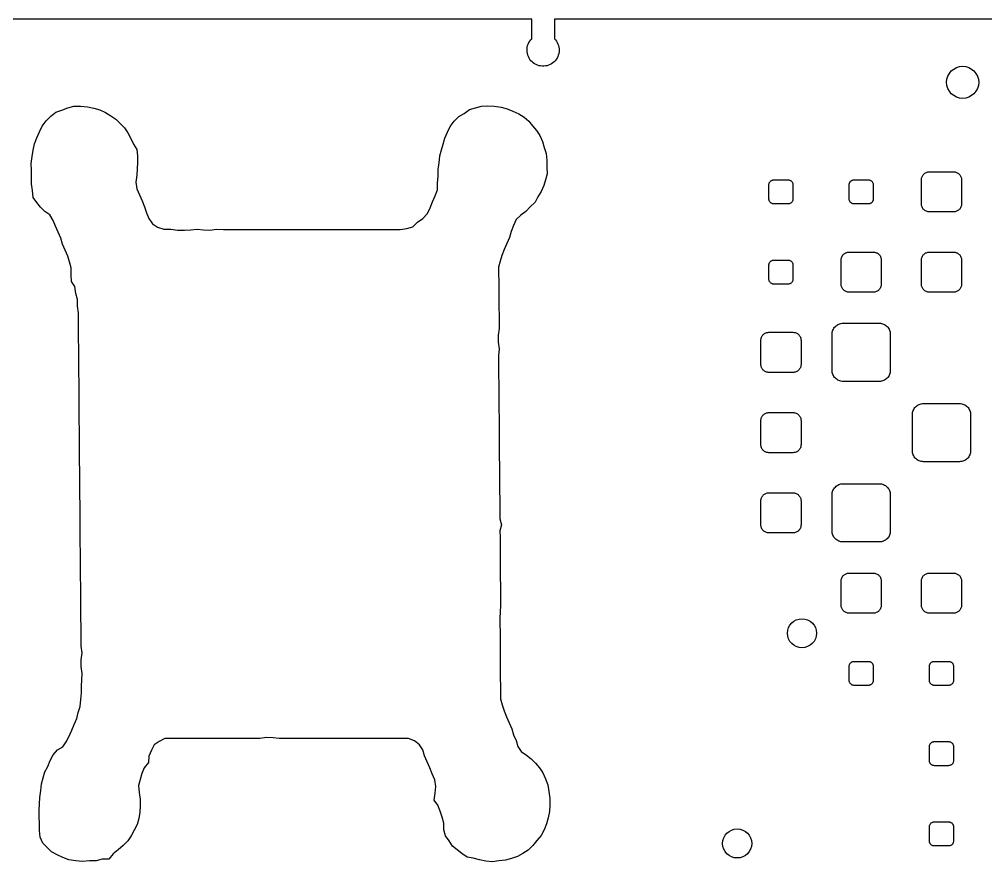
# Model space of a CAD drawing. Header units: millimetres. Extents: x 0 to 324, y -43 to 122.
# Drawn here: x 68.5 to 164.8, y 38.4 to 122.4 of the extents above; entities that cross this region are included whole.
import ezdxf

# ---------------------------------------------------------------- set-up
doc = ezdxf.new("R2010")
doc.units = ezdxf.units.MM
doc.layers.add('CUT', color=7, linetype='Continuous')

msp = doc.modelspace()

# ---------------------------------------------------------------- linework, layer by layer
at = {"layer": 'CUT'}
msp.add_lwpolyline([(321, 122.4), (121.821, 122.4), (121.821, 120.461), (121.929, 120.342), (122.024, 120.213), (122.106, 120.075), (122.173, 119.93), (122.226, 119.778), (122.263, 119.622), (122.284, 119.464), (122.29, 119.303), (122.279, 119.143), (122.252, 118.985), (122.21, 118.83), (122.152, 118.681), (122.08, 118.538), (121.994, 118.403), (121.894, 118.277), (121.783, 118.161), (121.66, 118.058), (121.528, 117.967), (121.388, 117.89), (121.24, 117.828), (121.087, 117.78), (120.93, 117.748), (120.77, 117.732), (120.61, 117.732), (120.45, 117.748), (120.293, 117.78), (120.14, 117.828), (119.992, 117.89), (119.852, 117.967), (119.72, 118.058), (119.597, 118.161), (119.486, 118.277), (119.386, 118.403), (119.3, 118.538), (119.228, 118.681), (119.17, 118.83), (119.128, 118.985), (119.101, 119.143), (119.09, 119.303), (119.096, 119.464), (119.117, 119.622), (119.154, 119.778), (119.207, 119.93), (119.274, 120.075), (119.356, 120.213), (119.451, 120.342), (119.559, 120.461), (119.559, 122.4), (55.731, 122.4)], dxfattribs=at)
for points in [[(69.7, 106), (69.69, 106.68), (69.69, 107.36), (69.68, 108.04), (69.76, 108.71), (69.88, 109.35), (70, 109.99), (70.25, 110.58), (70.5, 111.17), (70.75, 111.76), (71.17, 112.27), (71.63, 112.74), (72.14, 113.16), (72.73, 113.33), (73.32, 113.58), (73.91, 113.75), (74.59, 113.75), (75.27, 113.67), (75.9, 113.54), (76.5, 113.37), (77.09, 113.12), (77.6, 112.78), (78.11, 112.44), (78.54, 112.02), (78.97, 111.59), (79.31, 111.08), (79.61, 110.53), (79.87, 109.94), (80.21, 109.43), (80.26, 108.8), (80.27, 108.12), (80.23, 107.48), (80.19, 106.85), (80.11, 106.17), (80.2, 105.49), (80.46, 104.9), (80.72, 104.31), (80.98, 103.71), (81.15, 103.12), (81.41, 102.53), (81.76, 102.02), (82.27, 101.68), (82.9, 101.47), (83.58, 101.47), (84.26, 101.38), (84.94, 101.38), (85.57, 101.42), (86.21, 101.47), (86.84, 101.42), (87.48, 101.38), (88.15, 101.47), (88.83, 101.46), (89.51, 101.46), (90.19, 101.46), (90.86, 101.46), (91.54, 101.46), (92.22, 101.46), (92.9, 101.46), (93.57, 101.46), (94.25, 101.46), (94.93, 101.46), (95.61, 101.46), (96.28, 101.46), (96.96, 101.46), (97.64, 101.46), (98.32, 101.46), (98.99, 101.46), (99.67, 101.46), (100.35, 101.46), (101.03, 101.46), (101.7, 101.46), (102.38, 101.46), (103.06, 101.46), (103.73, 101.46), (104.41, 101.46), (105.09, 101.46), (105.77, 101.46), (106.44, 101.46), (107.12, 101.54), (107.71, 101.71), (108.17, 102.18), (108.72, 102.56), (109.18, 103.03), (109.43, 103.62), (109.68, 104.21), (109.93, 104.8), (110.18, 105.4), (110.17, 106.07), (110.25, 106.75), (110.25, 107.43), (110.33, 108.11), (110.41, 108.79), (110.57, 109.38), (110.73, 109.97), (110.9, 110.56), (111.15, 111.16), (111.44, 111.71), (111.82, 112.26), (112.28, 112.72), (112.83, 113.02), (113.37, 113.4), (113.96, 113.57), (114.56, 113.74), (115.19, 113.78), (115.83, 113.74), (116.5, 113.65), (117.1, 113.49), (117.69, 113.23), (118.29, 112.98), (118.8, 112.64), (119.27, 112.26), (119.65, 111.79), (120.04, 111.32), (120.38, 110.82), (120.64, 110.22), (120.81, 109.63), (120.99, 109.04), (121.08, 108.36), (121.08, 107.68), (121.09, 107), (120.93, 106.41), (120.76, 105.82), (120.51, 105.22), (120.18, 104.72), (119.89, 104.17), (119.42, 103.7), (118.96, 103.23), (118.46, 102.89), (118, 102.43), (117.75, 101.84), (117.5, 101.24), (117.33, 100.65), (117.08, 100.06), (116.83, 99.46), (116.59, 98.87), (116.42, 98.28), (116.26, 97.69), (116.26, 97.01), (116.27, 96.33), (116.27, 95.65), (116.28, 94.97), (116.28, 94.3), (116.29, 93.62), (116.3, 92.94), (116.3, 92.26), (116.31, 91.59), (116.23, 90.91), (116.23, 90.23), (116.32, 89.55), (116.25, 88.87), (116.25, 88.2), (116.26, 87.52), (116.26, 86.84), (116.27, 86.16), (116.27, 85.49), (116.28, 84.81), (116.29, 84.13), (116.29, 83.45), (116.3, 82.78), (116.3, 82.1), (116.31, 81.42), (116.31, 80.74), (116.32, 80.06), (116.33, 79.39), (116.33, 78.71), (116.34, 78.03), (116.34, 77.35), (116.35, 76.68), (116.35, 76), (116.36, 75.32), (116.37, 74.64), (116.37, 73.96), (116.38, 73.29), (116.38, 72.61), (116.56, 72.02), (116.39, 71.42), (116.4, 70.75), (116.4, 70.07), (116.41, 69.39), (116.41, 68.71), (116.42, 68.03), (116.43, 67.36), (116.43, 66.68), (116.44, 66), (116.44, 65.32), (116.45, 64.65), (116.45, 63.97), (116.42, 63.33), (116.38, 62.7), (116.39, 62.02), (116.43, 61.38), (116.4, 60.75), (116.4, 60.07), (116.41, 59.39), (116.41, 58.72), (116.42, 58.04), (116.43, 57.36), (116.43, 56.68), (116.44, 56), (116.44, 55.33), (116.45, 54.65), (116.62, 54.06), (116.8, 53.46), (117.06, 52.87), (117.31, 52.28), (117.57, 51.68), (117.75, 51.09), (118.01, 50.5), (118.18, 49.9), (118.52, 49.4), (119.04, 49.06), (119.5, 48.68), (119.93, 48.25), (120.32, 47.79), (120.66, 47.28), (120.92, 46.68), (121.18, 46.09), (121.27, 45.41), (121.36, 44.74), (121.36, 44.06), (121.33, 43.42), (121.2, 42.79), (121.04, 42.19), (120.79, 41.6), (120.5, 41.05), (120.08, 40.54), (119.66, 40.03), (119.2, 39.57), (118.69, 39.23), (118.15, 38.93), (117.55, 38.76), (116.96, 38.59), (116.29, 38.51), (115.61, 38.43), (114.97, 38.47), (114.34, 38.6), (113.74, 38.77), (113.11, 38.89), (112.6, 39.23), (112.13, 39.61), (111.66, 39.99), (111.32, 40.5), (110.97, 41.01), (110.8, 41.6), (110.79, 42.28), (110.62, 42.88), (110.44, 43.47), (110.19, 44.06), (109.84, 44.57), (109.92, 45.25), (110, 45.93), (109.91, 46.6), (109.65, 47.2), (109.39, 47.79), (109.13, 48.38), (108.87, 48.98), (108.7, 49.57), (108.36, 50.08), (107.89, 50.46), (107.29, 50.71), (106.62, 50.71), (105.94, 50.71), (105.26, 50.71), (104.58, 50.71), (103.91, 50.71), (103.23, 50.71), (102.55, 50.71), (101.87, 50.71), (101.2, 50.71), (100.52, 50.71), (99.84, 50.72), (99.16, 50.72), (98.49, 50.72), (97.81, 50.72), (97.13, 50.72), (96.45, 50.72), (95.78, 50.72), (95.1, 50.72), (94.42, 50.72), (93.79, 50.76), (93.15, 50.8), (92.47, 50.72), (91.8, 50.72), (91.12, 50.72), (90.44, 50.72), (89.76, 50.72), (89.09, 50.72), (88.41, 50.72), (87.73, 50.72), (87.06, 50.72), (86.38, 50.72), (85.7, 50.72), (85.02, 50.72), (84.35, 50.72), (83.67, 50.72), (82.99, 50.72), (82.44, 50.42), (81.94, 50.09), (81.65, 49.54), (81.4, 48.94), (81.36, 48.31), (80.94, 47.8), (80.69, 47.21), (80.53, 46.61), (80.36, 46.02), (80.45, 45.34), (80.54, 44.66), (80.55, 43.99), (80.51, 43.35), (80.39, 42.72), (80.23, 42.12), (79.93, 41.57), (79.64, 41.02), (79.31, 40.51), (78.85, 40.05), (78.34, 39.62), (77.84, 39.2), (77.42, 38.69), (76.74, 38.69), (76.15, 38.52), (75.47, 38.52), (74.79, 38.44), (74.12, 38.52), (73.44, 38.61), (72.84, 38.86), (72.25, 39.12), (71.7, 39.42), (71.27, 39.84), (70.84, 40.26), (70.58, 40.86), (70.49, 41.53), (70.49, 42.21), (70.48, 42.89), (70.48, 43.57), (70.51, 44.2), (70.55, 44.84), (70.63, 45.52), (70.71, 46.19), (70.87, 46.79), (71.04, 47.38), (71.33, 47.93), (71.58, 48.52), (71.87, 49.07), (72.29, 49.58), (72.84, 49.88), (73.17, 50.39), (73.46, 50.94), (73.71, 51.53), (73.96, 52.12), (74.21, 52.71), (74.37, 53.31), (74.54, 53.9), (74.62, 54.58), (74.7, 55.26), (74.69, 55.93), (74.73, 56.57), (74.76, 57.2), (74.67, 57.88), (74.67, 58.56), (74.75, 59.24), (74.66, 59.92), (74.65, 60.59), (74.65, 61.27), (74.64, 61.95), (74.63, 62.63), (74.63, 63.3), (74.62, 63.98), (74.62, 64.66), (74.61, 65.34), (74.61, 66.02), (74.6, 66.69), (74.59, 67.37), (74.59, 68.05), (74.58, 68.73), (74.58, 69.4), (74.57, 70.08), (74.57, 70.76), (74.56, 71.44), (74.55, 72.12), (74.55, 72.79), (74.54, 73.47), (74.54, 74.15), (74.53, 74.83), (74.53, 75.5), (74.52, 76.18), (74.52, 76.86), (74.51, 77.54), (74.5, 78.21), (74.5, 78.89), (74.49, 79.57), (74.49, 80.25), (74.48, 80.93), (74.48, 81.6), (74.47, 82.28), (74.46, 82.96), (74.46, 83.64), (74.45, 84.31), (74.45, 84.99), (74.44, 85.67), (74.44, 86.35), (74.43, 87.03), (74.42, 87.7), (74.42, 88.38), (74.41, 89.06), (74.41, 89.74), (74.4, 90.41), (74.4, 91.09), (74.39, 91.77), (74.38, 92.45), (74.38, 93.13), (74.29, 93.8), (74.28, 94.48), (74.11, 95.07), (74.02, 95.75), (73.68, 96.26), (73.67, 96.94), (73.66, 97.62), (73.49, 98.21), (73.32, 98.8), (73.06, 99.39), (72.8, 99.99), (72.62, 100.58), (72.36, 101.17), (72.1, 101.77), (71.85, 102.36), (71.54, 102.91), (71.03, 103.25), (70.61, 103.67), (70.22, 104.14), (69.88, 104.65), (69.79, 105.33)], [(161.6, 103.2), (159.2, 103.2), (159.122, 103.204), (159.044, 103.215), (158.968, 103.234), (158.894, 103.261), (158.823, 103.294), (158.756, 103.335), (158.692, 103.382), (158.634, 103.434), (158.582, 103.492), (158.535, 103.556), (158.494, 103.623), (158.461, 103.694), (158.434, 103.768), (158.415, 103.844), (158.404, 103.922), (158.4, 104), (158.4, 106.4), (158.404, 106.478), (158.415, 106.556), (158.434, 106.632), (158.461, 106.706), (158.494, 106.777), (158.535, 106.844), (158.582, 106.908), (158.634, 106.966), (158.692, 107.018), (158.756, 107.065), (158.823, 107.106), (158.894, 107.139), (158.968, 107.166), (159.044, 107.185), (159.122, 107.196), (159.2, 107.2), (161.6, 107.2), (161.678, 107.196), (161.756, 107.185), (161.832, 107.166), (161.906, 107.139), (161.977, 107.106), (162.044, 107.065), (162.108, 107.018), (162.166, 106.966), (162.218, 106.908), (162.265, 106.844), (162.306, 106.777), (162.339, 106.706), (162.366, 106.632), (162.385, 106.556), (162.396, 106.478), (162.4, 106.4), (162.4, 104), (162.396, 103.922), (162.385, 103.844), (162.366, 103.768), (162.339, 103.694), (162.306, 103.623), (162.265, 103.556), (162.218, 103.492), (162.166, 103.434), (162.108, 103.382), (162.044, 103.335), (161.977, 103.294), (161.906, 103.261), (161.832, 103.234), (161.756, 103.215), (161.678, 103.204)], [(145.1, 104), (143.7, 104), (143.651, 104.002), (143.602, 104.01), (143.555, 104.022), (143.509, 104.038), (143.464, 104.059), (143.422, 104.084), (143.383, 104.113), (143.346, 104.146), (143.313, 104.183), (143.284, 104.222), (143.259, 104.264), (143.238, 104.309), (143.222, 104.355), (143.21, 104.402), (143.202, 104.451), (143.2, 104.5), (143.2, 105.9), (143.202, 105.949), (143.21, 105.998), (143.222, 106.045), (143.238, 106.091), (143.259, 106.136), (143.284, 106.178), (143.313, 106.217), (143.346, 106.254), (143.383, 106.287), (143.422, 106.316), (143.464, 106.341), (143.509, 106.362), (143.555, 106.378), (143.602, 106.39), (143.651, 106.398), (143.7, 106.4), (145.1, 106.4), (145.149, 106.398), (145.198, 106.39), (145.245, 106.378), (145.291, 106.362), (145.336, 106.341), (145.378, 106.316), (145.417, 106.287), (145.454, 106.254), (145.487, 106.217), (145.516, 106.178), (145.541, 106.136), (145.562, 106.091), (145.578, 106.045), (145.59, 105.998), (145.598, 105.949), (145.6, 105.9), (145.6, 104.5), (145.598, 104.451), (145.59, 104.402), (145.578, 104.355), (145.562, 104.309), (145.541, 104.264), (145.516, 104.222), (145.487, 104.183), (145.454, 104.146), (145.417, 104.113), (145.378, 104.084), (145.336, 104.059), (145.291, 104.038), (145.245, 104.022), (145.198, 104.01), (145.149, 104.002)], [(153.149, 104.002), (153.1, 104), (151.7, 104), (151.651, 104.002), (151.602, 104.01), (151.555, 104.022), (151.509, 104.038), (151.464, 104.059), (151.422, 104.084), (151.383, 104.113), (151.346, 104.146), (151.313, 104.183), (151.284, 104.222), (151.259, 104.264), (151.238, 104.309), (151.222, 104.355), (151.21, 104.402), (151.202, 104.451), (151.2, 104.5), (151.2, 105.9), (151.202, 105.949), (151.21, 105.998), (151.222, 106.045), (151.238, 106.091), (151.259, 106.136), (151.284, 106.178), (151.313, 106.217), (151.346, 106.254), (151.383, 106.287), (151.422, 106.316), (151.464, 106.341), (151.509, 106.362), (151.555, 106.378), (151.602, 106.39), (151.651, 106.398), (151.7, 106.4), (153.1, 106.4), (153.149, 106.398), (153.198, 106.39), (153.245, 106.378), (153.291, 106.362), (153.336, 106.341), (153.378, 106.316), (153.417, 106.287), (153.454, 106.254), (153.487, 106.217), (153.516, 106.178), (153.541, 106.136), (153.562, 106.091), (153.578, 106.045), (153.59, 105.998), (153.598, 105.949), (153.6, 105.9), (153.6, 104.5), (153.598, 104.451), (153.59, 104.402), (153.578, 104.355), (153.562, 104.309), (153.541, 104.264), (153.516, 104.222), (153.487, 104.183), (153.454, 104.146), (153.417, 104.113), (153.378, 104.084), (153.336, 104.059), (153.291, 104.038), (153.245, 104.022), (153.198, 104.01)], [(145.149, 96.002), (145.1, 96), (143.7, 96), (143.651, 96.002), (143.602, 96.01), (143.555, 96.022), (143.509, 96.038), (143.464, 96.059), (143.422, 96.084), (143.383, 96.113), (143.346, 96.146), (143.313, 96.183), (143.284, 96.222), (143.259, 96.264), (143.238, 96.309), (143.222, 96.355), (143.21, 96.402), (143.202, 96.451), (143.2, 96.5), (143.2, 97.9), (143.202, 97.949), (143.21, 97.998), (143.222, 98.045), (143.238, 98.091), (143.259, 98.136), (143.284, 98.178), (143.313, 98.217), (143.346, 98.254), (143.383, 98.287), (143.422, 98.316), (143.464, 98.341), (143.509, 98.362), (143.555, 98.378), (143.602, 98.39), (143.651, 98.398), (143.7, 98.4), (145.1, 98.4), (145.149, 98.398), (145.198, 98.39), (145.245, 98.378), (145.291, 98.362), (145.336, 98.341), (145.378, 98.316), (145.417, 98.287), (145.454, 98.254), (145.487, 98.217), (145.516, 98.178), (145.541, 98.136), (145.562, 98.091), (145.578, 98.045), (145.59, 97.998), (145.598, 97.949), (145.6, 97.9), (145.6, 96.5), (145.598, 96.451), (145.59, 96.402), (145.578, 96.355), (145.562, 96.309), (145.541, 96.264), (145.516, 96.222), (145.487, 96.183), (145.454, 96.146), (145.417, 96.113), (145.378, 96.084), (145.336, 96.059), (145.291, 96.038), (145.245, 96.022), (145.198, 96.01)], [(153.6, 95.2), (151.2, 95.2), (151.122, 95.204), (151.044, 95.215), (150.968, 95.234), (150.894, 95.261), (150.823, 95.294), (150.756, 95.335), (150.692, 95.382), (150.634, 95.434), (150.582, 95.492), (150.535, 95.556), (150.494, 95.623), (150.461, 95.694), (150.434, 95.768), (150.415, 95.844), (150.404, 95.922), (150.4, 96), (150.4, 98.4), (150.404, 98.478), (150.415, 98.556), (150.434, 98.632), (150.461, 98.706), (150.494, 98.777), (150.535, 98.844), (150.582, 98.908), (150.634, 98.966), (150.692, 99.018), (150.756, 99.065), (150.823, 99.106), (150.894, 99.139), (150.968, 99.166), (151.044, 99.185), (151.122, 99.196), (151.2, 99.2), (153.6, 99.2), (153.678, 99.196), (153.756, 99.185), (153.832, 99.166), (153.906, 99.139), (153.977, 99.106), (154.044, 99.065), (154.108, 99.018), (154.166, 98.966), (154.218, 98.908), (154.265, 98.844), (154.306, 98.777), (154.339, 98.706), (154.366, 98.632), (154.385, 98.556), (154.396, 98.478), (154.4, 98.4), (154.4, 96), (154.396, 95.922), (154.385, 95.844), (154.366, 95.768), (154.339, 95.694), (154.306, 95.623), (154.265, 95.556), (154.218, 95.492), (154.166, 95.434), (154.108, 95.382), (154.044, 95.335), (153.977, 95.294), (153.906, 95.261), (153.832, 95.234), (153.756, 95.215), (153.678, 95.204)], [(161.6, 95.2), (159.2, 95.2), (159.122, 95.204), (159.044, 95.215), (158.968, 95.234), (158.894, 95.261), (158.823, 95.294), (158.756, 95.335), (158.692, 95.382), (158.634, 95.434), (158.582, 95.492), (158.535, 95.556), (158.494, 95.623), (158.461, 95.694), (158.434, 95.768), (158.415, 95.844), (158.404, 95.922), (158.4, 96), (158.4, 98.4), (158.404, 98.478), (158.415, 98.556), (158.434, 98.632), (158.461, 98.706), (158.494, 98.777), (158.535, 98.844), (158.582, 98.908), (158.634, 98.966), (158.692, 99.018), (158.756, 99.065), (158.823, 99.106), (158.894, 99.139), (158.968, 99.166), (159.044, 99.185), (159.122, 99.196), (159.2, 99.2), (161.6, 99.2), (161.678, 99.196), (161.756, 99.185), (161.832, 99.166), (161.906, 99.139), (161.977, 99.106), (162.044, 99.065), (162.108, 99.018), (162.166, 98.966), (162.218, 98.908), (162.265, 98.844), (162.306, 98.777), (162.339, 98.706), (162.366, 98.632), (162.385, 98.556), (162.396, 98.478), (162.4, 98.4), (162.4, 96), (162.396, 95.922), (162.385, 95.844), (162.366, 95.768), (162.339, 95.694), (162.306, 95.623), (162.265, 95.556), (162.218, 95.492), (162.166, 95.434), (162.108, 95.382), (162.044, 95.335), (161.977, 95.294), (161.906, 95.261), (161.832, 95.234), (161.756, 95.215), (161.678, 95.204)], [(154.2, 86.3), (150.6, 86.3), (150.492, 86.305), (150.385, 86.321), (150.281, 86.347), (150.179, 86.384), (150.081, 86.43), (149.989, 86.485), (149.902, 86.55), (149.822, 86.622), (149.75, 86.702), (149.685, 86.789), (149.63, 86.881), (149.584, 86.979), (149.547, 87.081), (149.521, 87.185), (149.505, 87.292), (149.5, 87.4), (149.5, 91), (149.505, 91.108), (149.521, 91.215), (149.547, 91.319), (149.584, 91.421), (149.63, 91.519), (149.685, 91.611), (149.75, 91.698), (149.822, 91.778), (149.902, 91.85), (149.989, 91.915), (150.081, 91.97), (150.179, 92.016), (150.281, 92.053), (150.385, 92.079), (150.492, 92.095), (150.6, 92.1), (154.2, 92.1), (154.308, 92.095), (154.415, 92.079), (154.519, 92.053), (154.621, 92.016), (154.719, 91.97), (154.811, 91.915), (154.898, 91.85), (154.978, 91.778), (155.05, 91.698), (155.115, 91.611), (155.17, 91.519), (155.216, 91.421), (155.253, 91.319), (155.279, 91.215), (155.295, 91.108), (155.3, 91), (155.3, 87.4), (155.295, 87.292), (155.279, 87.185), (155.253, 87.081), (155.216, 86.979), (155.17, 86.881), (155.115, 86.789), (155.05, 86.702), (154.978, 86.622), (154.898, 86.55), (154.811, 86.485), (154.719, 86.43), (154.621, 86.384), (154.519, 86.347), (154.415, 86.321), (154.308, 86.305)], [(145.678, 87.204), (145.6, 87.2), (143.2, 87.2), (143.122, 87.204), (143.044, 87.215), (142.968, 87.234), (142.894, 87.261), (142.823, 87.294), (142.756, 87.335), (142.692, 87.382), (142.634, 87.434), (142.582, 87.492), (142.535, 87.556), (142.494, 87.623), (142.461, 87.694), (142.434, 87.768), (142.415, 87.844), (142.404, 87.922), (142.4, 88), (142.4, 90.4), (142.404, 90.478), (142.415, 90.556), (142.434, 90.632), (142.461, 90.706), (142.494, 90.777), (142.535, 90.844), (142.582, 90.908), (142.634, 90.966), (142.692, 91.018), (142.756, 91.065), (142.823, 91.106), (142.894, 91.139), (142.968, 91.166), (143.044, 91.185), (143.122, 91.196), (143.2, 91.2), (145.6, 91.2), (145.678, 91.196), (145.756, 91.185), (145.832, 91.166), (145.906, 91.139), (145.977, 91.106), (146.044, 91.065), (146.108, 91.018), (146.166, 90.966), (146.218, 90.908), (146.265, 90.844), (146.306, 90.777), (146.339, 90.706), (146.366, 90.632), (146.385, 90.556), (146.396, 90.478), (146.4, 90.4), (146.4, 88), (146.396, 87.922), (146.385, 87.844), (146.366, 87.768), (146.339, 87.694), (146.306, 87.623), (146.265, 87.556), (146.218, 87.492), (146.166, 87.434), (146.108, 87.382), (146.044, 87.335), (145.977, 87.294), (145.906, 87.261), (145.832, 87.234), (145.756, 87.215)], [(162.2, 78.3), (158.6, 78.3), (158.492, 78.305), (158.385, 78.321), (158.281, 78.347), (158.179, 78.384), (158.081, 78.43), (157.989, 78.485), (157.902, 78.55), (157.822, 78.622), (157.75, 78.702), (157.685, 78.789), (157.63, 78.881), (157.584, 78.979), (157.547, 79.081), (157.521, 79.185), (157.505, 79.292), (157.5, 79.4), (157.5, 83), (157.505, 83.108), (157.521, 83.215), (157.547, 83.319), (157.584, 83.421), (157.63, 83.519), (157.685, 83.611), (157.75, 83.698), (157.822, 83.778), (157.902, 83.85), (157.989, 83.915), (158.081, 83.97), (158.179, 84.016), (158.281, 84.053), (158.385, 84.079), (158.492, 84.095), (158.6, 84.1), (162.2, 84.1), (162.308, 84.095), (162.415, 84.079), (162.519, 84.053), (162.621, 84.016), (162.719, 83.97), (162.811, 83.915), (162.898, 83.85), (162.978, 83.778), (163.05, 83.698), (163.115, 83.611), (163.17, 83.519), (163.216, 83.421), (163.253, 83.319), (163.279, 83.215), (163.295, 83.108), (163.3, 83), (163.3, 79.4), (163.295, 79.292), (163.279, 79.185), (163.253, 79.081), (163.216, 78.979), (163.17, 78.881), (163.115, 78.789), (163.05, 78.702), (162.978, 78.622), (162.898, 78.55), (162.811, 78.485), (162.719, 78.43), (162.621, 78.384), (162.519, 78.347), (162.415, 78.321), (162.308, 78.305)], [(145.6, 79.2), (143.2, 79.2), (143.122, 79.204), (143.044, 79.215), (142.968, 79.234), (142.894, 79.261), (142.823, 79.294), (142.756, 79.335), (142.692, 79.382), (142.634, 79.434), (142.582, 79.492), (142.535, 79.556), (142.494, 79.623), (142.461, 79.694), (142.434, 79.768), (142.415, 79.844), (142.404, 79.922), (142.4, 80), (142.4, 82.4), (142.404, 82.478), (142.415, 82.556), (142.434, 82.632), (142.461, 82.706), (142.494, 82.777), (142.535, 82.844), (142.582, 82.908), (142.634, 82.966), (142.692, 83.018), (142.756, 83.065), (142.823, 83.106), (142.894, 83.139), (142.968, 83.166), (143.044, 83.185), (143.122, 83.196), (143.2, 83.2), (145.6, 83.2), (145.678, 83.196), (145.756, 83.185), (145.832, 83.166), (145.906, 83.139), (145.977, 83.106), (146.044, 83.065), (146.108, 83.018), (146.166, 82.966), (146.218, 82.908), (146.265, 82.844), (146.306, 82.777), (146.339, 82.706), (146.366, 82.632), (146.385, 82.556), (146.396, 82.478), (146.4, 82.4), (146.4, 80), (146.396, 79.922), (146.385, 79.844), (146.366, 79.768), (146.339, 79.694), (146.306, 79.623), (146.265, 79.556), (146.218, 79.492), (146.166, 79.434), (146.108, 79.382), (146.044, 79.335), (145.977, 79.294), (145.906, 79.261), (145.832, 79.234), (145.756, 79.215), (145.678, 79.204)], [(154.2, 70.3), (150.6, 70.3), (150.492, 70.305), (150.385, 70.321), (150.281, 70.347), (150.179, 70.384), (150.081, 70.43), (149.989, 70.485), (149.902, 70.55), (149.822, 70.622), (149.75, 70.702), (149.685, 70.789), (149.63, 70.881), (149.584, 70.979), (149.547, 71.081), (149.521, 71.185), (149.505, 71.292), (149.5, 71.4), (149.5, 75), (149.505, 75.108), (149.521, 75.215), (149.547, 75.319), (149.584, 75.421), (149.63, 75.519), (149.685, 75.611), (149.75, 75.698), (149.822, 75.778), (149.902, 75.85), (149.989, 75.915), (150.081, 75.97), (150.179, 76.016), (150.281, 76.053), (150.385, 76.079), (150.492, 76.095), (150.6, 76.1), (154.2, 76.1), (154.308, 76.095), (154.415, 76.079), (154.519, 76.053), (154.621, 76.016), (154.719, 75.97), (154.811, 75.915), (154.898, 75.85), (154.978, 75.778), (155.05, 75.698), (155.115, 75.611), (155.17, 75.519), (155.216, 75.421), (155.253, 75.319), (155.279, 75.215), (155.295, 75.108), (155.3, 75), (155.3, 71.4), (155.295, 71.292), (155.279, 71.185), (155.253, 71.081), (155.216, 70.979), (155.17, 70.881), (155.115, 70.789), (155.05, 70.702), (154.978, 70.622), (154.898, 70.55), (154.811, 70.485), (154.719, 70.43), (154.621, 70.384), (154.519, 70.347), (154.415, 70.321), (154.308, 70.305)], [(145.678, 71.204), (145.6, 71.2), (143.2, 71.2), (143.122, 71.204), (143.044, 71.215), (142.968, 71.234), (142.894, 71.261), (142.823, 71.294), (142.756, 71.335), (142.692, 71.382), (142.634, 71.434), (142.582, 71.492), (142.535, 71.556), (142.494, 71.623), (142.461, 71.694), (142.434, 71.768), (142.415, 71.844), (142.404, 71.922), (142.4, 72), (142.4, 74.4), (142.404, 74.478), (142.415, 74.556), (142.434, 74.632), (142.461, 74.706), (142.494, 74.777), (142.535, 74.844), (142.582, 74.908), (142.634, 74.966), (142.692, 75.018), (142.756, 75.065), (142.823, 75.106), (142.894, 75.139), (142.968, 75.166), (143.044, 75.185), (143.122, 75.196), (143.2, 75.2), (145.6, 75.2), (145.678, 75.196), (145.756, 75.185), (145.832, 75.166), (145.906, 75.139), (145.977, 75.106), (146.044, 75.065), (146.108, 75.018), (146.166, 74.966), (146.218, 74.908), (146.265, 74.844), (146.306, 74.777), (146.339, 74.706), (146.366, 74.632), (146.385, 74.556), (146.396, 74.478), (146.4, 74.4), (146.4, 72), (146.396, 71.922), (146.385, 71.844), (146.366, 71.768), (146.339, 71.694), (146.306, 71.623), (146.265, 71.556), (146.218, 71.492), (146.166, 71.434), (146.108, 71.382), (146.044, 71.335), (145.977, 71.294), (145.906, 71.261), (145.832, 71.234), (145.756, 71.215)], [(153.6, 63.2), (151.2, 63.2), (151.122, 63.204), (151.044, 63.215), (150.968, 63.234), (150.894, 63.261), (150.823, 63.294), (150.756, 63.335), (150.692, 63.382), (150.634, 63.434), (150.582, 63.492), (150.535, 63.556), (150.494, 63.623), (150.461, 63.694), (150.434, 63.768), (150.415, 63.844), (150.404, 63.922), (150.4, 64), (150.4, 66.4), (150.404, 66.478), (150.415, 66.556), (150.434, 66.632), (150.461, 66.706), (150.494, 66.777), (150.535, 66.844), (150.582, 66.908), (150.634, 66.966), (150.692, 67.018), (150.756, 67.065), (150.823, 67.106), (150.894, 67.139), (150.968, 67.166), (151.044, 67.185), (151.122, 67.196), (151.2, 67.2), (153.6, 67.2), (153.678, 67.196), (153.756, 67.185), (153.832, 67.166), (153.906, 67.139), (153.977, 67.106), (154.044, 67.065), (154.108, 67.018), (154.166, 66.966), (154.218, 66.908), (154.265, 66.844), (154.306, 66.777), (154.339, 66.706), (154.366, 66.632), (154.385, 66.556), (154.396, 66.478), (154.4, 66.4), (154.4, 64), (154.396, 63.922), (154.385, 63.844), (154.366, 63.768), (154.339, 63.694), (154.306, 63.623), (154.265, 63.556), (154.218, 63.492), (154.166, 63.434), (154.108, 63.382), (154.044, 63.335), (153.977, 63.294), (153.906, 63.261), (153.832, 63.234), (153.756, 63.215), (153.678, 63.204)], [(161.678, 63.204), (161.6, 63.2), (159.2, 63.2), (159.122, 63.204), (159.044, 63.215), (158.968, 63.234), (158.894, 63.261), (158.823, 63.294), (158.756, 63.335), (158.692, 63.382), (158.634, 63.434), (158.582, 63.492), (158.535, 63.556), (158.494, 63.623), (158.461, 63.694), (158.434, 63.768), (158.415, 63.844), (158.404, 63.922), (158.4, 64), (158.4, 66.4), (158.404, 66.478), (158.415, 66.556), (158.434, 66.632), (158.461, 66.706), (158.494, 66.777), (158.535, 66.844), (158.582, 66.908), (158.634, 66.966), (158.692, 67.018), (158.756, 67.065), (158.823, 67.106), (158.894, 67.139), (158.968, 67.166), (159.044, 67.185), (159.122, 67.196), (159.2, 67.2), (161.6, 67.2), (161.678, 67.196), (161.756, 67.185), (161.832, 67.166), (161.906, 67.139), (161.977, 67.106), (162.044, 67.065), (162.108, 67.018), (162.166, 66.966), (162.218, 66.908), (162.265, 66.844), (162.306, 66.777), (162.339, 66.706), (162.366, 66.632), (162.385, 66.556), (162.396, 66.478), (162.4, 66.4), (162.4, 64), (162.396, 63.922), (162.385, 63.844), (162.366, 63.768), (162.339, 63.694), (162.306, 63.623), (162.265, 63.556), (162.218, 63.492), (162.166, 63.434), (162.108, 63.382), (162.044, 63.335), (161.977, 63.294), (161.906, 63.261), (161.832, 63.234), (161.756, 63.215)], [(153.1, 56), (151.7, 56), (151.651, 56.002), (151.602, 56.01), (151.555, 56.022), (151.509, 56.038), (151.464, 56.059), (151.422, 56.084), (151.383, 56.113), (151.346, 56.146), (151.313, 56.183), (151.284, 56.222), (151.259, 56.264), (151.238, 56.309), (151.222, 56.355), (151.21, 56.402), (151.202, 56.451), (151.2, 56.5), (151.2, 57.9), (151.202, 57.949), (151.21, 57.998), (151.222, 58.045), (151.238, 58.091), (151.259, 58.136), (151.284, 58.178), (151.313, 58.217), (151.346, 58.254), (151.383, 58.287), (151.422, 58.316), (151.464, 58.341), (151.509, 58.362), (151.555, 58.378), (151.602, 58.39), (151.651, 58.398), (151.7, 58.4), (153.1, 58.4), (153.149, 58.398), (153.198, 58.39), (153.245, 58.378), (153.291, 58.362), (153.336, 58.341), (153.378, 58.316), (153.417, 58.287), (153.454, 58.254), (153.487, 58.217), (153.516, 58.178), (153.541, 58.136), (153.562, 58.091), (153.578, 58.045), (153.59, 57.998), (153.598, 57.949), (153.6, 57.9), (153.6, 56.5), (153.598, 56.451), (153.59, 56.402), (153.578, 56.355), (153.562, 56.309), (153.541, 56.264), (153.516, 56.222), (153.487, 56.183), (153.454, 56.146), (153.417, 56.113), (153.378, 56.084), (153.336, 56.059), (153.291, 56.038), (153.245, 56.022), (153.198, 56.01), (153.149, 56.002)], [(161.1, 56), (159.7, 56), (159.651, 56.002), (159.602, 56.01), (159.555, 56.022), (159.509, 56.038), (159.464, 56.059), (159.422, 56.084), (159.383, 56.113), (159.346, 56.146), (159.313, 56.183), (159.284, 56.222), (159.259, 56.264), (159.238, 56.309), (159.222, 56.355), (159.21, 56.402), (159.202, 56.451), (159.2, 56.5), (159.2, 57.9), (159.202, 57.949), (159.21, 57.998), (159.222, 58.045), (159.238, 58.091), (159.259, 58.136), (159.284, 58.178), (159.313, 58.217), (159.346, 58.254), (159.383, 58.287), (159.422, 58.316), (159.464, 58.341), (159.509, 58.362), (159.555, 58.378), (159.602, 58.39), (159.651, 58.398), (159.7, 58.4), (161.1, 58.4), (161.149, 58.398), (161.198, 58.39), (161.245, 58.378), (161.291, 58.362), (161.336, 58.341), (161.378, 58.316), (161.417, 58.287), (161.454, 58.254), (161.487, 58.217), (161.516, 58.178), (161.541, 58.136), (161.562, 58.091), (161.578, 58.045), (161.59, 57.998), (161.598, 57.949), (161.6, 57.9), (161.6, 56.5), (161.598, 56.451), (161.59, 56.402), (161.578, 56.355), (161.562, 56.309), (161.541, 56.264), (161.516, 56.222), (161.487, 56.183), (161.454, 56.146), (161.417, 56.113), (161.378, 56.084), (161.336, 56.059), (161.291, 56.038), (161.245, 56.022), (161.198, 56.01), (161.149, 56.002)], [(161.149, 48.002), (161.1, 48), (159.7, 48), (159.651, 48.002), (159.602, 48.01), (159.555, 48.022), (159.509, 48.038), (159.464, 48.059), (159.422, 48.084), (159.383, 48.113), (159.346, 48.146), (159.313, 48.183), (159.284, 48.222), (159.259, 48.264), (159.238, 48.309), (159.222, 48.355), (159.21, 48.402), (159.202, 48.451), (159.2, 48.5), (159.2, 49.9), (159.202, 49.949), (159.21, 49.998), (159.222, 50.045), (159.238, 50.091), (159.259, 50.136), (159.284, 50.178), (159.313, 50.217), (159.346, 50.254), (159.383, 50.287), (159.422, 50.316), (159.464, 50.341), (159.509, 50.362), (159.555, 50.378), (159.602, 50.39), (159.651, 50.398), (159.7, 50.4), (161.1, 50.4), (161.149, 50.398), (161.198, 50.39), (161.245, 50.378), (161.291, 50.362), (161.336, 50.341), (161.378, 50.316), (161.417, 50.287), (161.454, 50.254), (161.487, 50.217), (161.516, 50.178), (161.541, 50.136), (161.562, 50.091), (161.578, 50.045), (161.59, 49.998), (161.598, 49.949), (161.6, 49.9), (161.6, 48.5), (161.598, 48.451), (161.59, 48.402), (161.578, 48.355), (161.562, 48.309), (161.541, 48.264), (161.516, 48.222), (161.487, 48.183), (161.454, 48.146), (161.417, 48.113), (161.378, 48.084), (161.336, 48.059), (161.291, 48.038), (161.245, 48.022), (161.198, 48.01)], [(161.1, 40), (159.7, 40), (159.651, 40.002), (159.602, 40.01), (159.555, 40.022), (159.509, 40.038), (159.464, 40.059), (159.422, 40.084), (159.383, 40.113), (159.346, 40.146), (159.313, 40.183), (159.284, 40.222), (159.259, 40.264), (159.238, 40.309), (159.222, 40.355), (159.21, 40.402), (159.202, 40.451), (159.2, 40.5), (159.2, 41.9), (159.202, 41.949), (159.21, 41.998), (159.222, 42.045), (159.238, 42.091), (159.259, 42.136), (159.284, 42.178), (159.313, 42.217), (159.346, 42.254), (159.383, 42.287), (159.422, 42.316), (159.464, 42.341), (159.509, 42.362), (159.555, 42.378), (159.602, 42.39), (159.651, 42.398), (159.7, 42.4), (161.1, 42.4), (161.149, 42.398), (161.198, 42.39), (161.245, 42.378), (161.291, 42.362), (161.336, 42.341), (161.378, 42.316), (161.417, 42.287), (161.454, 42.254), (161.487, 42.217), (161.516, 42.178), (161.541, 42.136), (161.562, 42.091), (161.578, 42.045), (161.59, 41.998), (161.598, 41.949), (161.6, 41.9), (161.6, 40.5), (161.598, 40.451), (161.59, 40.402), (161.578, 40.355), (161.562, 40.309), (161.541, 40.264), (161.516, 40.222), (161.487, 40.183), (161.454, 40.146), (161.417, 40.113), (161.378, 40.084), (161.336, 40.059), (161.291, 40.038), (161.245, 40.022), (161.198, 40.01), (161.149, 40.002)]]:
    msp.add_lwpolyline(points, close=True, dxfattribs=at)
for centre, radius in [((162.51, 116.12), 1.6), ((146.498, 61.2), 1.45), ((140.041, 40.25), 1.45)]:
    msp.add_circle(centre, radius, dxfattribs=at)

doc.saveas('drawing.dxf')
